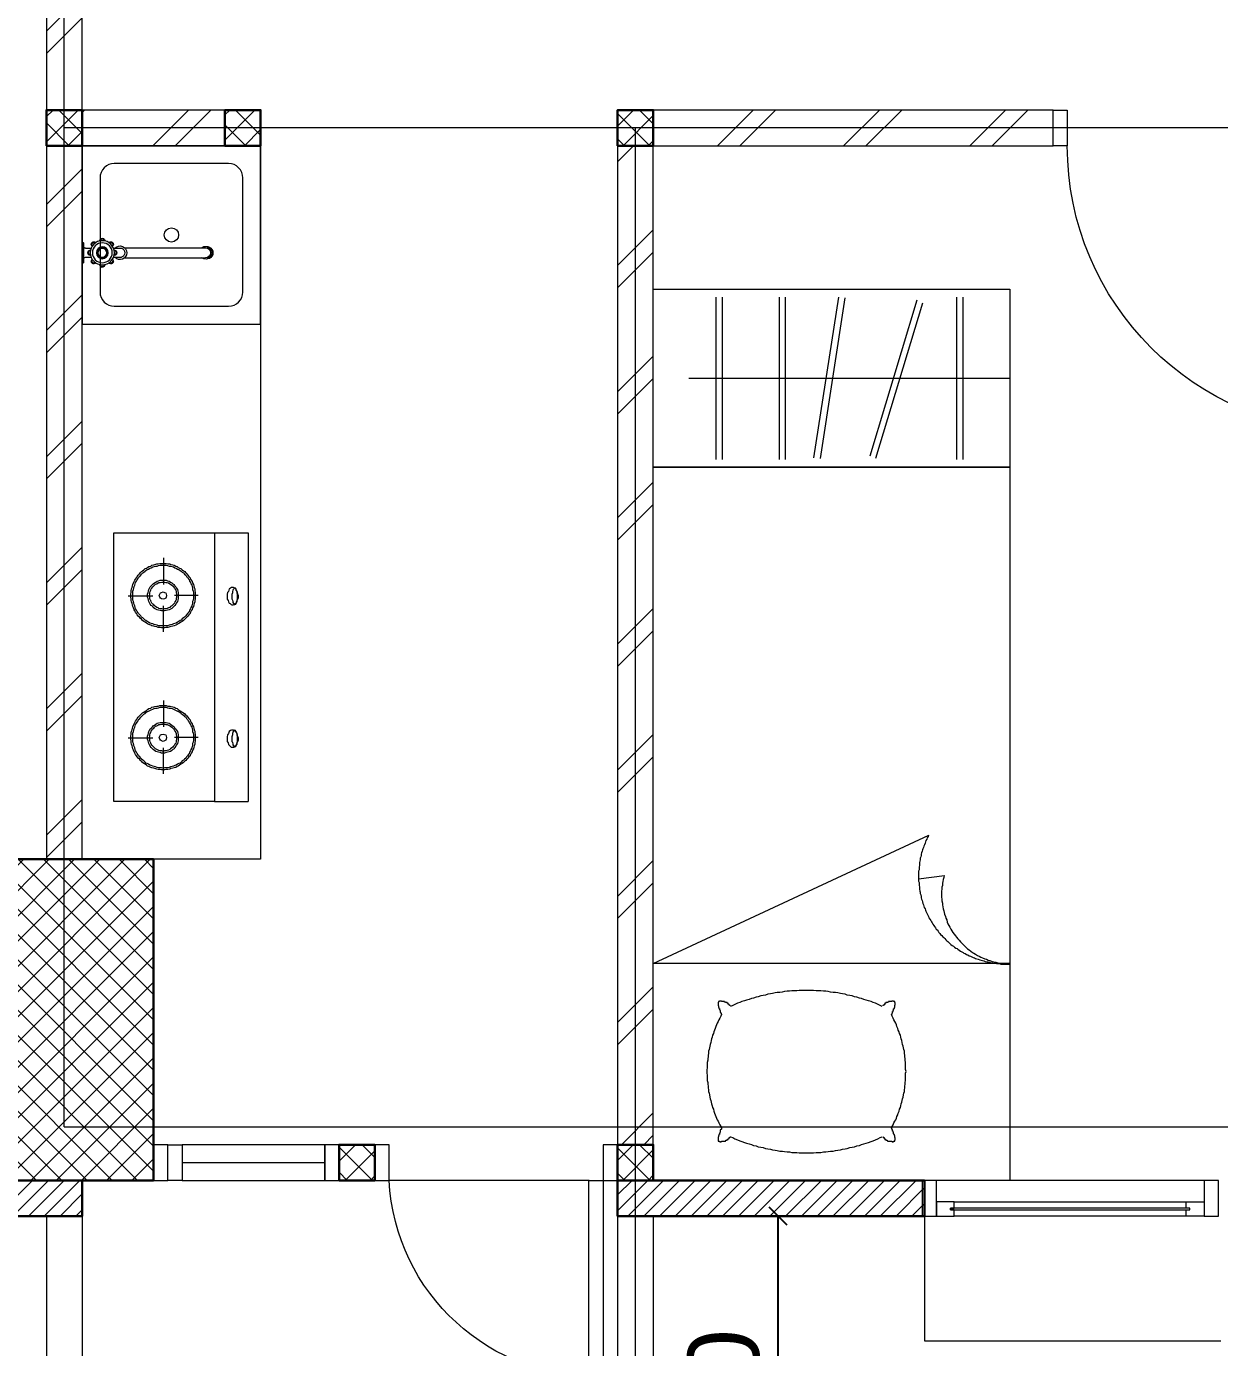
# Model space of a CAD drawing. Header units: millimetres. Extents: x -10 to 1564, y -8 to 383.
# Drawn here: x -3.65 to 3.04, y -0.82 to 6.58 of the extents above; entities that cross this region are included whole.
import ezdxf

# ---------------------------------------------------------------- set-up
doc = ezdxf.new("R2010")
doc.units = ezdxf.units.MM
doc.header["$MEASUREMENT"] = 0
doc.layers.get('0').update_dxf_attribs({"lineweight": 5})
for name, color, linetype, lineweight in [('ars', 11, 'Continuous', 0), ('ars @ 1', 11, 'Continuous', 0), ('FUR', 141, 'Continuous', 15), ('KOL', 1, 'Continuous', 30), ('KOLOM', 4, 'Continuous', 9), ('KUSEN', 6, 'Continuous', 15), ('LAN', 7, 'Continuous', 9), ('SANITAIR', 15, 'Continuous', 9), ('tem', 5, 'Continuous', 20), ('U', 6, 'Continuous', 20)]:
    doc.layers.add(name, color=color, linetype=linetype, lineweight=lineweight)
doc.layers.add('AS', color=1, linetype='Continuous', lineweight=5, plot=False)
doc.styles.get("Standard").update_dxf_attribs({"font": 'arial.ttf'})
doc.dimstyles.new('SK-50', dxfattribs={"dimscale": 0, "dimtxt": 0.4, "dimasz": 0.1, "dimexe": 0.2, "dimexo": 0, "dimgap": 0.1, "dimtad": 1, "dimdec": 0, "dimlfac": 50, "dimzin": 0, "dimdsep": 46, "dimtxsty": 'Standard', "dimblk": 'OBLIQUE', "dimcen": 0.09, "dimclrd": 256, "dimclre": 256, "dimclrt": 256, "dimadec": 0, "dimazin": 0, "dimtfac": 1, "dimtdec": 0, "dimtofl": 0, "dimtmove": 0, "dimatfit": 3, "dimldrblk": 'OBLIQUE', "dimfxl": 0, "dimtolj": 1, "dimtzin": 0, "dimarcsym": 0})
pattern_1 = [(225, (-974.792275, 765.32319), (0.0441941738, -0.0441941738), [])]

# ---------------------------------------------------------------- blocks, each defined once
blk = doc.blocks.new('k3')
at = {"layer": 'ars'}
h = blk.add_hatch(dxfattribs=at)
h.set_pattern_fill('_USER', color=256, scale=0.05, angle=45, double=1, pattern_type=0)
h.set_pattern_definition([(45, (0, -5.05), (-0.03535534, 0.03535534), []), (135, (0, -5.05), (-0.03535534, -0.03535534), [])])
h.paths.add_polyline_path([(-0.25, -0.45), (0.25, -0.45), (0.25, 0.45), (-0.25, 0.45)])
at = {"layer": 'KOL'}
blk.add_lwpolyline([(-0.25, -0.45), (0.25, -0.45), (0.25, 0.45), (-0.25, 0.45)], close=True, dxfattribs=at)
blk = doc.blocks.new('T. J2')
for p, q in [((0.2877, 0.1), (0.2877, 0.0825)), ((0.2877, 0.0775), (0.2877, 0.06))]:
    blk.add_line(p, q)
at = {"layer": 'KUSEN'}
blk.add_line((-0.4123, 0), (0.3377, 0), dxfattribs=at)
for points in [[(-0.4523, 0), (-0.4123, 0), (-0.4123, 0.1), (-0.4523, 0.1)], [(0.3377, 0), (0.3777, 0), (0.3777, 0.1), (0.3377, 0.1)], [(0.3377, 0), (0.3777, 0), (0.3777, 0.1), (0.3377, 0.1)]]:
    blk.add_lwpolyline(points, close=True, dxfattribs=at)
for points in [[(-0.3623, 0.0775), (-0.3623, 0.06), (-0.4123, 0.06), (-0.4123, 0.1), (-0.3623, 0.1), (-0.3623, 0.0825), (-0.3723, 0.0825), (-0.3723, 0.0775), (-0.3623, 0.0775)], [(-0.3623, 0.1), (0.2877, 0.1)], [(0.2877, 0.0775), (0.2877, 0.06), (0.3377, 0.06), (0.3377, 0.1), (0.2877, 0.1), (0.2877, 0.0825), (0.2977, 0.0825), (0.2977, 0.0775), (0.2877, 0.0775)], [(0.2877, 0.06), (-0.3623, 0.06)]]:
    blk.add_lwpolyline(points, dxfattribs=at)
at = {"layer": 'KUSEN', "color": 141}
blk.add_lwpolyline([(-0.3723, 0.0775), (0.2977, 0.0775), (0.2977, 0.0825), (-0.3723, 0.0825)], close=True, dxfattribs=at)
blk = doc.blocks.new('K 10.10')
at = {"layer": 'ars'}
h = blk.add_hatch(dxfattribs=at)
h.set_pattern_fill('_USER', color=256, scale=0.05, angle=45, double=1, pattern_type=0)
h.set_pattern_definition([(45, (1560.78834, 1375.80689), (-0.03535534, 0.03535534), []), (135, (1560.78834, 1375.80689), (-0.03535534, -0.03535534), [])])
h.paths.add_polyline_path([(1560.5383, 1380.4069), (1560.6383, 1380.4069), (1560.6383, 1380.5069), (1560.5383, 1380.5069)])
at = {"layer": 'KOL'}
blk.add_lwpolyline([(1560.5383, 1380.4069), (1560.6383, 1380.4069), (1560.6383, 1380.5069), (1560.5383, 1380.5069)], close=True, dxfattribs=at)
blk = doc.blocks.new('P.60')
at = {"layer": 'KUSEN'}
for points in [[(1472.8348, 997.5354), (1472.8748, 997.5354), (1472.8748, 997.4354), (1472.8348, 997.4354)], [(1473.4748, 997.5354), (1473.5148, 997.5354), (1473.5148, 997.4354), (1473.4748, 997.4354)], [(1472.8748, 996.8854), (1472.9148, 996.8854), (1472.9148, 997.4354), (1472.8748, 997.4354)]]:
    blk.add_lwpolyline(points, close=True, dxfattribs=at)
blk.add_arc((1472.8948, 997.4658), 0.5808, 268.0266, 356.9943, dxfattribs=at)
blk = doc.blocks.new('BV')
at = {"layer": 'KUSEN'}
for points in [[(-0.225, 0.1), (-0.265, 0.1), (-0.265, 0), (-0.225, 0)], [(-0.225, 0.1), (-0.265, 0.1), (-0.265, 0), (-0.225, 0)], [(0.175, 0.1), (-0.225, 0.1), (-0.225, 0), (0.175, 0)], [(0.175, 0.1), (0.215, 0.1), (0.215, 0), (0.175, 0)]]:
    blk.add_lwpolyline(points, close=True, dxfattribs=at)
at = {"layer": 'KUSEN', "color": 141}
blk.add_lwpolyline([(0.175, 0.05), (-0.225, 0.05)], dxfattribs=at)
blk = doc.blocks.new('P.80')
at = {"layer": 'KUSEN'}
for points in [[(-69.8094, -74.8368), (-69.7694, -74.8368), (-69.7694, -74.0368), (-69.8094, -74.0368)], [(-70.6094, -74.9368), (-70.5694, -74.9368), (-70.5694, -74.8368), (-70.6094, -74.8368)], [(-69.7694, -74.9368), (-69.7294, -74.9368), (-69.7294, -74.8368), (-69.7694, -74.8368)]]:
    blk.add_lwpolyline(points, close=True, dxfattribs=at)
blk.add_arc((-69.7694, -74.8368), 0.8, 90, 180, dxfattribs=at)
blk = doc.blocks.new('KRAN DPR ATAS')
at = {"layer": 'SANITAIR'}
for p, q in [((-0.0289, 0), (0.0289, 0)), ((-0.0289, 0), (-0.0289, -0.0021)), ((0.0289, 0), (0.0289, -0.0021)), ((-0.0275, -0.0035), (0.0275, -0.0035)), ((-0.0127, -0.0092), (-0.0127, -0.0252)), ((0.0127, -0.0092), (0.0127, -0.0252)), ((-0.0127, -0.0877), (-0.0127, -0.1101)), ((0.0127, -0.0877), (0.0127, -0.1101)), ((-0.014, -0.1188), (-0.014, -0.3457)), ((0.014, -0.1188), (0.014, -0.3457))]:
    blk.add_line(p, q, dxfattribs=at)
for radius in [0.0338, 0.0279, 0.0166, 0.0138, 0.0123]:
    blk.add_circle((0, -0.0564), radius, dxfattribs=at)
for centre, radius, start, end in [((-0.0239, -0.0326), 0.00706, 39.002, 230.998), ((-0.0222, -0.0342), 0.00706, 58.1189, 211.8811), ((-0.0275, -0.0021), 0.00141, 180, 270), ((-0.0183, -0.0092), 0.00564, 0, 90), ((-0.0009, -0.0214), 0.00884, 254.902, 254.902), ((0, -0.0227), 0.00706, 354.002, 185.998), ((0, -0.025), 0.00706, 13.1189, 166.8811), ((0.0183, -0.0092), 0.00564, 90, 180), ((0.0239, -0.0326), 0.00706, 309.002, 140.998), ((0.0222, -0.0342), 0.00706, 328.1189, 121.8811), ((0.0275, -0.0021), 0.00141, 270, 0), ((-0.0338, -0.0564), 0.00706, 84.002, 275.998), ((-0.0315, -0.0564), 0.00706, 103.1189, 256.8811), ((0.0338, -0.0564), 0.00706, 264.002, 95.998), ((0.0315, -0.0564), 0.00706, 283.1189, 76.8811), ((-0.0239, -0.0803), 0.00706, 129.002, 320.998), ((-0.0222, -0.0787), 0.00706, 148.1189, 301.8811), ((0, -0.1058), 0.0191, 134.711, 45.289), ((0, -0.1058), 0.0134, 198.6717, 270), ((0, -0.0902), 0.00706, 174.002, 5.998), ((0, -0.0879), 0.00706, 193.1189, 346.8811), ((0, -0.1058), 0.0134, 270, 341.3283), ((0.0239, -0.0803), 0.00706, 219.002, 50.998), ((0.0222, -0.0787), 0.00706, 238.1189, 31.8811), ((0, -0.3457), 0.0178, 141.8277, 38.1723), ((0, -0.3484), 0.0178, 175.6641, 4.3359), ((0, -0.3457), 0.014, 180, 0)]:
    blk.add_arc(centre, radius, start, end, dxfattribs=at)
blk = doc.blocks.new('KOMPOR')
at = {"layer": 'SANITAIR'}
for points in [[(0, 0.3765), (0, -0.3765)], [(0.0944, 0.3765), (0, 0.3765)], [(0.3765, 0.3765), (0.0944, 0.3765)], [(0.0944, 0.3765), (0.0944, -0.3765)], [(0.3765, -0.3765), (0.3765, 0.3765)], [(0.2373, 0.3063), (0.2373, 0.2312)], [(0.2385, 0.2906), (0.2337, 0.2906), (0.23, 0.2906), (0.2252, 0.2893), (0.2203, 0.2893), (0.2167, 0.2881), (0.2119, 0.2869), (0.2082, 0.2857), (0.2034, 0.2833), (0.1998, 0.2821), (0.1961, 0.2797), (0.1925, 0.2772), (0.1889, 0.276), (0.1852, 0.2724), (0.1816, 0.27), (0.178, 0.2676), (0.1755, 0.2639), (0.1719, 0.2615), (0.1695, 0.2579), (0.1671, 0.2542), (0.1634, 0.2506), (0.1622, 0.247), (0.1598, 0.2433), (0.1574, 0.2397), (0.1562, 0.2361), (0.1538, 0.2312), (0.1525, 0.2276), (0.1513, 0.2228), (0.1501, 0.2191), (0.1501, 0.2143), (0.1489, 0.2094), (0.1489, 0.2058), (0.1489, 0.201), (0.1489, 0.1961), (0.1489, 0.1913), (0.1501, 0.1864), (0.1501, 0.1828), (0.1513, 0.178), (0.1525, 0.1743), (0.1538, 0.1695), (0.1562, 0.1659), (0.1574, 0.161), (0.1598, 0.1574), (0.1622, 0.1538), (0.1634, 0.1501), (0.1671, 0.1465), (0.1695, 0.1429), (0.1719, 0.1404), (0.1755, 0.1368), (0.178, 0.1344), (0.1816, 0.1308), (0.1852, 0.1283), (0.1889, 0.1259), (0.1925, 0.1235), (0.1961, 0.1211), (0.1998, 0.1199), (0.2034, 0.1174), (0.2082, 0.1162), (0.2119, 0.115), (0.2167, 0.1138), (0.2203, 0.1126), (0.2252, 0.1114), (0.23, 0.1114), (0.2337, 0.1102), (0.2385, 0.1102), (0.2433, 0.1102), (0.2482, 0.1114), (0.253, 0.1114), (0.2567, 0.1126), (0.2615, 0.1138), (0.2651, 0.115), (0.27, 0.1162), (0.2736, 0.1174), (0.2785, 0.1199), (0.2821, 0.1211), (0.2857, 0.1235), (0.2893, 0.1259), (0.293, 0.1283), (0.2966, 0.1308), (0.299, 0.1344), (0.3027, 0.1368), (0.3051, 0.1404), (0.3087, 0.1429), (0.3111, 0.1465), (0.3136, 0.1501), (0.316, 0.1538), (0.3184, 0.1574), (0.3196, 0.161), (0.322, 0.1659), (0.3232, 0.1695), (0.3245, 0.1743), (0.3257, 0.178), (0.3269, 0.1828), (0.3281, 0.1864), (0.3281, 0.1913), (0.3293, 0.1961), (0.3293, 0.201), (0.3293, 0.2058), (0.3281, 0.2094), (0.3281, 0.2143), (0.3269, 0.2191), (0.3257, 0.2228), (0.3245, 0.2276), (0.3232, 0.2312), (0.322, 0.2361), (0.3196, 0.2397), (0.3184, 0.2433), (0.316, 0.247), (0.3136, 0.2506), (0.3111, 0.2542), (0.3087, 0.2579), (0.3051, 0.2615), (0.3027, 0.2639), (0.299, 0.2676), (0.2966, 0.27), (0.293, 0.2724), (0.2893, 0.276), (0.2857, 0.2772), (0.2821, 0.2797), (0.2785, 0.2821), (0.2736, 0.2833), (0.27, 0.2857), (0.2651, 0.2869), (0.2615, 0.2881), (0.2567, 0.2893), (0.253, 0.2893), (0.2482, 0.2906), (0.2433, 0.2906), (0.2385, 0.2906)], [(0.2385, 0.2857), (0.2349, 0.2857), (0.23, 0.2857), (0.2264, 0.2845), (0.2215, 0.2833), (0.2179, 0.2833), (0.2131, 0.2821), (0.2094, 0.2809), (0.2058, 0.2785), (0.2022, 0.2772), (0.1985, 0.2748), (0.1949, 0.2736), (0.1913, 0.2712), (0.1877, 0.2688), (0.1852, 0.2663), (0.1816, 0.2639), (0.1792, 0.2603), (0.1755, 0.2579), (0.1731, 0.2542), (0.1707, 0.2518), (0.1683, 0.2482), (0.1659, 0.2446), (0.1646, 0.2409), (0.1622, 0.2373), (0.161, 0.2337), (0.1586, 0.23), (0.1574, 0.2264), (0.1562, 0.2215), (0.1562, 0.2179), (0.155, 0.2131), (0.1538, 0.2094), (0.1538, 0.2046), (0.1538, 0.201), (0.1538, 0.1961), (0.1538, 0.1925), (0.155, 0.1877), (0.1562, 0.184), (0.1562, 0.1792), (0.1574, 0.1755), (0.1586, 0.1719), (0.161, 0.1671), (0.1622, 0.1634), (0.1646, 0.1598), (0.1659, 0.1562), (0.1683, 0.1525), (0.1707, 0.1501), (0.1731, 0.1465), (0.1755, 0.1441), (0.1792, 0.1404), (0.1816, 0.138), (0.1852, 0.1356), (0.1877, 0.132), (0.1913, 0.1308), (0.1949, 0.1283), (0.1985, 0.1259), (0.2022, 0.1235), (0.2058, 0.1223), (0.2094, 0.1211), (0.2131, 0.1199), (0.2179, 0.1186), (0.2215, 0.1174), (0.2264, 0.1162), (0.23, 0.1162), (0.2349, 0.1162), (0.2385, 0.1162), (0.2433, 0.1162), (0.247, 0.1162), (0.2518, 0.1162), (0.2554, 0.1174), (0.2603, 0.1186), (0.2639, 0.1199), (0.2676, 0.1211), (0.2724, 0.1223), (0.276, 0.1235), (0.2797, 0.1259), (0.2833, 0.1283), (0.2869, 0.1308), (0.2893, 0.132), (0.293, 0.1356), (0.2954, 0.138), (0.299, 0.1404), (0.3015, 0.1441), (0.3039, 0.1465), (0.3075, 0.1501), (0.3087, 0.1525), (0.3111, 0.1562), (0.3136, 0.1598), (0.316, 0.1634), (0.3172, 0.1671), (0.3184, 0.1719), (0.3196, 0.1755), (0.3208, 0.1792), (0.322, 0.184), (0.3232, 0.1877), (0.3232, 0.1925), (0.3232, 0.1961), (0.3232, 0.201), (0.3232, 0.2046), (0.3232, 0.2094), (0.3232, 0.2131), (0.322, 0.2179), (0.3208, 0.2215), (0.3196, 0.2264), (0.3184, 0.23), (0.3172, 0.2337), (0.316, 0.2373), (0.3136, 0.2409), (0.3111, 0.2446), (0.3087, 0.2482), (0.3075, 0.2518), (0.3039, 0.2542), (0.3015, 0.2579), (0.299, 0.2603), (0.2954, 0.2639), (0.293, 0.2663), (0.2893, 0.2688), (0.2869, 0.2712), (0.2833, 0.2736), (0.2797, 0.2748), (0.276, 0.2772), (0.2724, 0.2785), (0.2676, 0.2809), (0.2639, 0.2821), (0.2603, 0.2833), (0.2554, 0.2833), (0.2518, 0.2845), (0.247, 0.2857), (0.2433, 0.2857), (0.2385, 0.2857)], [(0.0436, 0.2228), (0.0472, 0.2228), (0.0496, 0.2215), (0.0533, 0.2191), (0.0545, 0.2155), (0.0557, 0.2119), (0.0581, 0.2094), (0.0593, 0.2046), (0.0593, 0.1998), (0.0593, 0.1949), (0.0593, 0.1901), (0.0569, 0.1864), (0.0557, 0.1828), (0.0533, 0.1792), (0.0508, 0.178), (0.0484, 0.1755), (0.046, 0.1743), (0.0424, 0.1743), (0.04, 0.1755), (0.0375, 0.178), (0.0339, 0.1792), (0.0327, 0.1828), (0.0315, 0.1864), (0.0291, 0.1901), (0.0278, 0.1949), (0.0278, 0.1998), (0.0291, 0.2046), (0.0303, 0.2094), (0.0315, 0.2119), (0.0339, 0.2155), (0.0351, 0.2191), (0.0375, 0.2215), (0.0412, 0.2228), (0.0436, 0.2228)], [(0.2385, 0.2433), (0.2349, 0.2433), (0.23, 0.2433), (0.2264, 0.2421), (0.2215, 0.2409), (0.2179, 0.2385), (0.2143, 0.2361), (0.2119, 0.2337), (0.2082, 0.2312), (0.2058, 0.2276), (0.2034, 0.2252), (0.201, 0.2215), (0.1985, 0.2179), (0.1973, 0.2131), (0.1961, 0.2094), (0.1961, 0.2046), (0.1961, 0.201), (0.1961, 0.1961), (0.1961, 0.1925), (0.1973, 0.1877), (0.1985, 0.184), (0.201, 0.1804), (0.2034, 0.1768), (0.2058, 0.1731), (0.2082, 0.1707), (0.2119, 0.1671), (0.2143, 0.1646), (0.2179, 0.1622), (0.2215, 0.161), (0.2264, 0.1598), (0.23, 0.1586), (0.2349, 0.1574), (0.2385, 0.1574), (0.2433, 0.1574), (0.247, 0.1586), (0.2518, 0.1598), (0.2554, 0.161), (0.2591, 0.1622), (0.2627, 0.1646), (0.2663, 0.1671), (0.2688, 0.1707), (0.2724, 0.1731), (0.2748, 0.1768), (0.2772, 0.1804), (0.2785, 0.184), (0.2797, 0.1877), (0.2809, 0.1925), (0.2821, 0.1961), (0.2821, 0.201), (0.2821, 0.2046), (0.2809, 0.2094), (0.2797, 0.2131), (0.2785, 0.2179), (0.2772, 0.2215), (0.2748, 0.2252), (0.2724, 0.2276), (0.2688, 0.2312), (0.2663, 0.2337), (0.2627, 0.2361), (0.2591, 0.2385), (0.2554, 0.2409), (0.2518, 0.2421), (0.247, 0.2433), (0.2433, 0.2433), (0.2385, 0.2433)], [(0.2385, 0.2385), (0.2349, 0.2385), (0.2312, 0.2373), (0.2276, 0.2373), (0.224, 0.2361), (0.2203, 0.2337), (0.2179, 0.2324), (0.2143, 0.23), (0.2119, 0.2276), (0.2094, 0.2252), (0.207, 0.2215), (0.2058, 0.2191), (0.2034, 0.2155), (0.2022, 0.2119), (0.2022, 0.2082), (0.201, 0.2046), (0.201, 0.201), (0.201, 0.1973), (0.2022, 0.1925), (0.2022, 0.1889), (0.2034, 0.1864), (0.2058, 0.1828), (0.207, 0.1792), (0.2094, 0.1768), (0.2119, 0.1743), (0.2143, 0.1719), (0.2179, 0.1695), (0.2203, 0.1671), (0.224, 0.1659), (0.2276, 0.1646), (0.2312, 0.1634), (0.2349, 0.1634), (0.2385, 0.1622), (0.2421, 0.1634), (0.247, 0.1634), (0.2506, 0.1646), (0.253, 0.1659), (0.2567, 0.1671), (0.2603, 0.1695), (0.2627, 0.1719), (0.2651, 0.1743), (0.2676, 0.1768), (0.27, 0.1792), (0.2724, 0.1828), (0.2736, 0.1864), (0.2748, 0.1889), (0.276, 0.1925), (0.276, 0.1973), (0.2772, 0.201), (0.276, 0.2046), (0.276, 0.2082), (0.2748, 0.2119), (0.2736, 0.2155), (0.2724, 0.2191), (0.27, 0.2215), (0.2676, 0.2252), (0.2651, 0.2276), (0.2627, 0.23), (0.2603, 0.2324), (0.2567, 0.2337), (0.253, 0.2361), (0.2506, 0.2373), (0.247, 0.2373), (0.2421, 0.2385), (0.2385, 0.2385)], [(0.0375, 0.2215), (0.04, 0.2215), (0.04, 0.2203), (0.0424, 0.2179), (0.0436, 0.2155), (0.0448, 0.2119), (0.0448, 0.2082), (0.046, 0.2034), (0.046, 0.1998), (0.046, 0.1961), (0.046, 0.1913), (0.0448, 0.1877), (0.0436, 0.184), (0.0436, 0.1816), (0.0412, 0.178), (0.04, 0.1768), (0.0387, 0.1755), (0.0375, 0.1755), (0.0351, 0.1768), (0.0339, 0.178), (0.0327, 0.1816), (0.0315, 0.184), (0.0315, 0.1877), (0.0303, 0.1913), (0.0303, 0.1961), (0.0303, 0.1998), (0.0303, 0.2034), (0.0315, 0.2082), (0.0315, 0.2119), (0.0327, 0.2155), (0.0339, 0.2179), (0.0351, 0.2203), (0.0363, 0.2215), (0.0375, 0.2215)], [(0.1404, 0.201), (0.207, 0.201)], [(0.2385, 0.2107), (0.2349, 0.2094), (0.2312, 0.2082), (0.23, 0.2046), (0.2288, 0.201), (0.23, 0.1961), (0.2312, 0.1937), (0.2349, 0.1913), (0.2385, 0.1901), (0.2433, 0.1913), (0.2458, 0.1937), (0.2482, 0.1961), (0.2494, 0.201), (0.2482, 0.2046), (0.2458, 0.2082), (0.2433, 0.2094), (0.2385, 0.2107)], [(0.3366, 0.1998), (0.2676, 0.1998)], [(0.2373, 0.0993), (0.2373, 0.1719)], [(0.2385, -0.1077), (0.2337, -0.1077), (0.23, -0.1077), (0.2252, -0.109), (0.2203, -0.109), (0.2167, -0.1102), (0.2119, -0.1114), (0.2082, -0.1126), (0.2034, -0.115), (0.1998, -0.1162), (0.1961, -0.1186), (0.1925, -0.1211), (0.1889, -0.1235), (0.1852, -0.1259), (0.1816, -0.1283), (0.178, -0.1308), (0.1755, -0.1344), (0.1719, -0.1368), (0.1695, -0.1404), (0.1671, -0.1441), (0.1634, -0.1477), (0.1622, -0.1513), (0.1598, -0.155), (0.1574, -0.1586), (0.1562, -0.1622), (0.1538, -0.1671), (0.1525, -0.1707), (0.1513, -0.1755), (0.1501, -0.1792), (0.1501, -0.184), (0.1489, -0.1889), (0.1489, -0.1925), (0.1489, -0.1973), (0.1489, -0.2022), (0.1489, -0.207), (0.1501, -0.2119), (0.1501, -0.2155), (0.1513, -0.2203), (0.1525, -0.224), (0.1538, -0.2288), (0.1562, -0.2324), (0.1574, -0.2373), (0.1598, -0.2409), (0.1622, -0.2446), (0.1634, -0.2482), (0.1671, -0.2518), (0.1695, -0.2554), (0.1719, -0.2579), (0.1755, -0.2615), (0.178, -0.2639), (0.1816, -0.2676), (0.1852, -0.27), (0.1889, -0.2724), (0.1925, -0.2748), (0.1961, -0.2772), (0.1998, -0.2785), (0.2034, -0.2809), (0.2082, -0.2821), (0.2119, -0.2833), (0.2167, -0.2845), (0.2203, -0.2857), (0.2252, -0.2869), (0.23, -0.2869), (0.2337, -0.2881), (0.2385, -0.2881), (0.2433, -0.2881), (0.2482, -0.2869), (0.253, -0.2869), (0.2567, -0.2857), (0.2615, -0.2845), (0.2651, -0.2833), (0.27, -0.2821), (0.2736, -0.2809), (0.2785, -0.2785), (0.2821, -0.2772), (0.2857, -0.2748), (0.2893, -0.2724), (0.293, -0.27), (0.2966, -0.2676), (0.299, -0.2639), (0.3027, -0.2615), (0.3051, -0.2579), (0.3087, -0.2554), (0.3111, -0.2518), (0.3136, -0.2482), (0.316, -0.2446), (0.3184, -0.2409), (0.3196, -0.2373), (0.322, -0.2324), (0.3232, -0.2288), (0.3245, -0.224), (0.3257, -0.2203), (0.3269, -0.2155), (0.3281, -0.2119), (0.3281, -0.207), (0.3293, -0.2022), (0.3293, -0.1973), (0.3293, -0.1925), (0.3281, -0.1889), (0.3281, -0.184), (0.3269, -0.1792), (0.3257, -0.1755), (0.3245, -0.1707), (0.3232, -0.1671), (0.322, -0.1622), (0.3196, -0.1586), (0.3184, -0.155), (0.316, -0.1513), (0.3136, -0.1477), (0.3111, -0.1441), (0.3087, -0.1404), (0.3051, -0.1368), (0.3027, -0.1344), (0.299, -0.1308), (0.2966, -0.1283), (0.293, -0.1259), (0.2893, -0.1235), (0.2857, -0.1211), (0.2821, -0.1186), (0.2785, -0.1162), (0.2736, -0.115), (0.27, -0.1126), (0.2651, -0.1114), (0.2615, -0.1102), (0.2567, -0.109), (0.253, -0.109), (0.2482, -0.1077), (0.2433, -0.1077), (0.2385, -0.1077)], [(0.2373, -0.0932), (0.2373, -0.1671)], [(0.2385, -0.1126), (0.2349, -0.1126), (0.23, -0.1126), (0.2264, -0.1138), (0.2215, -0.115), (0.2179, -0.115), (0.2131, -0.1162), (0.2094, -0.1174), (0.2058, -0.1199), (0.2022, -0.1211), (0.1985, -0.1235), (0.1949, -0.1247), (0.1913, -0.1271), (0.1877, -0.1295), (0.1852, -0.132), (0.1816, -0.1344), (0.1792, -0.138), (0.1755, -0.1404), (0.1731, -0.1441), (0.1707, -0.1465), (0.1683, -0.1501), (0.1659, -0.1538), (0.1646, -0.1574), (0.1622, -0.161), (0.161, -0.1646), (0.1586, -0.1683), (0.1574, -0.1719), (0.1562, -0.1768), (0.1562, -0.1804), (0.155, -0.1852), (0.1538, -0.1889), (0.1538, -0.1937), (0.1538, -0.1973), (0.1538, -0.2022), (0.1538, -0.2058), (0.155, -0.2107), (0.1562, -0.2143), (0.1562, -0.2191), (0.1574, -0.2228), (0.1586, -0.2264), (0.161, -0.2312), (0.1622, -0.2349), (0.1646, -0.2385), (0.1659, -0.2421), (0.1683, -0.2458), (0.1707, -0.2482), (0.1731, -0.2518), (0.1755, -0.2554), (0.1792, -0.2579), (0.1816, -0.2603), (0.1852, -0.2627), (0.1877, -0.2663), (0.1913, -0.2688), (0.1949, -0.27), (0.1985, -0.2724), (0.2022, -0.2748), (0.2058, -0.276), (0.2094, -0.2772), (0.2131, -0.2785), (0.2179, -0.2797), (0.2215, -0.2809), (0.2264, -0.2821), (0.23, -0.2821), (0.2349, -0.2821), (0.2385, -0.2833), (0.2433, -0.2821), (0.247, -0.2821), (0.2518, -0.2821), (0.2554, -0.2809), (0.2603, -0.2797), (0.2639, -0.2785), (0.2676, -0.2772), (0.2724, -0.276), (0.276, -0.2748), (0.2797, -0.2724), (0.2833, -0.27), (0.2869, -0.2688), (0.2893, -0.2663), (0.293, -0.2627), (0.2954, -0.2603), (0.299, -0.2579), (0.3015, -0.2554), (0.3039, -0.2518), (0.3075, -0.2482), (0.3087, -0.2458), (0.3111, -0.2421), (0.3136, -0.2385), (0.316, -0.2349), (0.3172, -0.2312), (0.3184, -0.2264), (0.3196, -0.2228), (0.3208, -0.2191), (0.322, -0.2143), (0.3232, -0.2107), (0.3232, -0.2058), (0.3232, -0.2022), (0.3232, -0.1973), (0.3232, -0.1937), (0.3232, -0.1889), (0.3232, -0.1852), (0.322, -0.1804), (0.3208, -0.1768), (0.3196, -0.1719), (0.3184, -0.1683), (0.3172, -0.1646), (0.316, -0.161), (0.3136, -0.1574), (0.3111, -0.1538), (0.3087, -0.1501), (0.3075, -0.1465), (0.3039, -0.1441), (0.3015, -0.1404), (0.299, -0.138), (0.2954, -0.1344), (0.293, -0.132), (0.2893, -0.1295), (0.2869, -0.1271), (0.2833, -0.1247), (0.2797, -0.1235), (0.276, -0.1211), (0.2724, -0.1199), (0.2676, -0.1174), (0.2639, -0.1162), (0.2603, -0.115), (0.2554, -0.115), (0.2518, -0.1138), (0.247, -0.1126), (0.2433, -0.1126), (0.2385, -0.1126)], [(0.0436, -0.1768), (0.0472, -0.1768), (0.0496, -0.178), (0.0533, -0.1804), (0.0545, -0.1828), (0.0557, -0.1864), (0.0581, -0.1901), (0.0593, -0.1949), (0.0593, -0.1985), (0.0593, -0.2034), (0.0593, -0.2082), (0.0569, -0.2119), (0.0557, -0.2167), (0.0533, -0.2191), (0.0508, -0.2215), (0.0484, -0.224), (0.046, -0.224), (0.0424, -0.224), (0.04, -0.224), (0.0375, -0.2215), (0.0339, -0.2191), (0.0327, -0.2167), (0.0315, -0.2119), (0.0291, -0.2082), (0.0278, -0.2034), (0.0278, -0.1985), (0.0291, -0.1949), (0.0303, -0.1901), (0.0315, -0.1864), (0.0339, -0.1828), (0.0351, -0.1804), (0.0375, -0.178), (0.0412, -0.1768), (0.0436, -0.1768)], [(0.0375, -0.1768), (0.04, -0.178), (0.04, -0.1792), (0.0424, -0.1804), (0.0436, -0.1828), (0.0448, -0.1864), (0.0448, -0.1901), (0.046, -0.1949), (0.046, -0.1985), (0.046, -0.2034), (0.046, -0.2082), (0.0448, -0.2107), (0.0436, -0.2155), (0.0436, -0.2179), (0.0412, -0.2203), (0.04, -0.2228), (0.0387, -0.2228), (0.0375, -0.2228), (0.0351, -0.2228), (0.0339, -0.2203), (0.0327, -0.2179), (0.0315, -0.2155), (0.0315, -0.2107), (0.0303, -0.2082), (0.0303, -0.2034), (0.0303, -0.1985), (0.0303, -0.1949), (0.0315, -0.1901), (0.0315, -0.1864), (0.0327, -0.1828), (0.0339, -0.1804), (0.0351, -0.1792), (0.0363, -0.178), (0.0375, -0.1768)], [(0.2385, -0.155), (0.2349, -0.155), (0.23, -0.155), (0.2264, -0.1562), (0.2215, -0.1574), (0.2179, -0.1598), (0.2143, -0.1622), (0.2119, -0.1646), (0.2082, -0.1671), (0.2058, -0.1707), (0.2034, -0.1731), (0.201, -0.1768), (0.1985, -0.1804), (0.1973, -0.1852), (0.1961, -0.1889), (0.1961, -0.1937), (0.1961, -0.1973), (0.1961, -0.2022), (0.1961, -0.207), (0.1973, -0.2107), (0.1985, -0.2143), (0.201, -0.2179), (0.2034, -0.2215), (0.2058, -0.2252), (0.2082, -0.2288), (0.2119, -0.2312), (0.2143, -0.2337), (0.2179, -0.2361), (0.2215, -0.2373), (0.2264, -0.2385), (0.23, -0.2397), (0.2349, -0.2409), (0.2385, -0.2409), (0.2433, -0.2409), (0.247, -0.2397), (0.2518, -0.2385), (0.2554, -0.2373), (0.2591, -0.2361), (0.2627, -0.2337), (0.2663, -0.2312), (0.2688, -0.2288), (0.2724, -0.2252), (0.2748, -0.2215), (0.2772, -0.2179), (0.2785, -0.2143), (0.2797, -0.2107), (0.2809, -0.207), (0.2821, -0.2022), (0.2821, -0.1973), (0.2821, -0.1937), (0.2809, -0.1889), (0.2797, -0.1852), (0.2785, -0.1804), (0.2772, -0.1768), (0.2748, -0.1731), (0.2724, -0.1707), (0.2688, -0.1671), (0.2663, -0.1646), (0.2627, -0.1622), (0.2591, -0.1598), (0.2554, -0.1574), (0.2518, -0.1562), (0.247, -0.155), (0.2433, -0.155), (0.2385, -0.155)], [(0.2385, -0.1598), (0.2349, -0.1598), (0.2312, -0.161), (0.2276, -0.161), (0.224, -0.1622), (0.2203, -0.1646), (0.2179, -0.1659), (0.2143, -0.1683), (0.2119, -0.1707), (0.2094, -0.1731), (0.207, -0.1768), (0.2058, -0.1792), (0.2034, -0.1828), (0.2022, -0.1864), (0.2022, -0.1901), (0.201, -0.1937), (0.201, -0.1973), (0.201, -0.2022), (0.2022, -0.2058), (0.2022, -0.2094), (0.2034, -0.2131), (0.2058, -0.2155), (0.207, -0.2191), (0.2094, -0.2215), (0.2119, -0.224), (0.2143, -0.2264), (0.2179, -0.2288), (0.2203, -0.2312), (0.224, -0.2324), (0.2276, -0.2337), (0.2312, -0.2349), (0.2349, -0.2349), (0.2385, -0.2361), (0.2421, -0.2349), (0.247, -0.2349), (0.2506, -0.2337), (0.253, -0.2324), (0.2567, -0.2312), (0.2603, -0.2288), (0.2627, -0.2264), (0.2651, -0.224), (0.2676, -0.2215), (0.27, -0.2191), (0.2724, -0.2155), (0.2736, -0.2131), (0.2748, -0.2094), (0.276, -0.2058), (0.276, -0.2022), (0.2772, -0.1973), (0.276, -0.1937), (0.276, -0.1901), (0.2748, -0.1864), (0.2736, -0.1828), (0.2724, -0.1792), (0.27, -0.1768), (0.2676, -0.1731), (0.2651, -0.1707), (0.2627, -0.1683), (0.2603, -0.1659), (0.2567, -0.1646), (0.253, -0.1622), (0.2506, -0.161), (0.247, -0.161), (0.2421, -0.1598), (0.2385, -0.1598)], [(0.1404, -0.1973), (0.207, -0.1973)], [(0.2385, -0.1877), (0.2349, -0.1889), (0.2312, -0.1901), (0.23, -0.1937), (0.2288, -0.1973), (0.23, -0.2022), (0.2312, -0.2046), (0.2349, -0.207), (0.2385, -0.2082), (0.2433, -0.207), (0.2458, -0.2046), (0.2482, -0.2022), (0.2494, -0.1973), (0.2482, -0.1937), (0.2458, -0.1901), (0.2433, -0.1889), (0.2385, -0.1877)], [(0.3366, -0.1985), (0.2676, -0.1985)], [(0.2373, -0.299), (0.2373, -0.2264)], [(0.0944, -0.3765), (0, -0.3765)], [(0.0944, -0.3765), (0.3765, -0.3765)]]:
    blk.add_lwpolyline(points, dxfattribs=at)
blk = doc.blocks.new('BED2')
at = {"layer": 'FUR'}
blk.add_lwpolyline([(-0.4994, 1.9988), (0.4994, 1.9988), (0.4994, 0), (-0.4994, 0)], close=True, dxfattribs=at)
for points in [[(0.4994, 1.9988), (0.4994, 0)], [(-0.1435, 1.8765), (-0.1435, 1.8765), (-0.1435, 1.8765), (-0.1447, 1.8765), (-0.1447, 1.8777), (-0.1447, 1.8789), (-0.1471, 1.8789), (-0.1471, 1.8814), (-0.1495, 1.8814), (-0.1495, 1.8826), (-0.1495, 1.8826), (-0.1495, 1.8838), (-0.1519, 1.8838), (-0.1519, 1.8862), (-0.1556, 1.8862), (-0.1556, 1.8874), (-0.158, 1.8874), (-0.158, 1.8886), (-0.1592, 1.8886), (-0.1592, 1.8886), (-0.1689, 1.8886), (-0.1689, 1.8898), (-0.1701, 1.8898), (-0.1701, 1.891), (-0.1737, 1.891), (-0.1737, 1.8898), (-0.1737, 1.8898), (-0.1737, 1.8886), (-0.1774, 1.8886), (-0.1774, 1.8886), (-0.1774, 1.8886), (-0.1774, 1.8862), (-0.1786, 1.8862), (-0.1786, 1.8789), (-0.1774, 1.8789), (-0.1774, 1.8765), (-0.1774, 1.8765), (-0.1774, 1.8729), (-0.1762, 1.8729), (-0.1762, 1.8705), (-0.1749, 1.8705), (-0.1749, 1.868), (-0.1737, 1.868), (-0.1737, 1.8668), (-0.1737, 1.8668), (-0.1737, 1.8632), (-0.1725, 1.8632), (-0.1725, 1.8608), (-0.1713, 1.8608), (-0.1713, 1.8571), (-0.1713, 1.8571), (-0.1713, 1.8559), (-0.1701, 1.8559), (-0.1701, 1.8547), (-0.1689, 1.8547), (-0.1689, 1.8523), (-0.1677, 1.8523)], [(0.2827, 1.8765), (0.2766, 1.8789), (0.2706, 1.8826), (0.2633, 1.885), (0.2573, 1.8874), (0.2512, 1.8898), (0.2439, 1.8923), (0.2379, 1.8947), (0.2306, 1.8959), (0.2246, 1.8983), (0.2185, 1.9007), (0.2113, 1.9019), (0.2052, 1.9044), (0.1979, 1.9056), (0.1919, 1.9068), (0.1846, 1.9092), (0.1786, 1.9104), (0.1713, 1.9116), (0.1653, 1.9128), (0.158, 1.914), (0.1519, 1.9153), (0.1447, 1.9165), (0.1374, 1.9165), (0.1314, 1.9177), (0.1241, 1.9189), (0.118, 1.9189), (0.1108, 1.9201), (0.1047, 1.9201), (0.0975, 1.9201), (0.0902, 1.9213), (0.0841, 1.9213), (0.0769, 1.9213), (0.0708, 1.9213), (0.0636, 1.9213), (0.0563, 1.9213), (0.0502, 1.9213), (0.043, 1.9201), (0.0369, 1.9201), (0.0297, 1.9201), (0.0224, 1.9189), (0.0163, 1.9189), (0.0091, 1.9177), (0.003, 1.9165), (-0.0042, 1.9165), (-0.0115, 1.9153), (-0.0176, 1.914), (-0.0248, 1.9128), (-0.0309, 1.9116), (-0.0381, 1.9104), (-0.0442, 1.9092), (-0.0515, 1.9068), (-0.0575, 1.9056), (-0.0648, 1.9044), (-0.0708, 1.9019), (-0.0781, 1.9007), (-0.0841, 1.8983), (-0.0902, 1.8959), (-0.0975, 1.8947), (-0.1035, 1.8923), (-0.1108, 1.8898), (-0.1168, 1.8874), (-0.1229, 1.885), (-0.1301, 1.8826), (-0.1362, 1.8789), (-0.1423, 1.8765)], [(0.3081, 1.8523), (0.3081, 1.8523), (0.3081, 1.8547), (0.3093, 1.8547), (0.3093, 1.8559), (0.3105, 1.8559), (0.3105, 1.8571), (0.3117, 1.8571), (0.3117, 1.8608), (0.3117, 1.8608), (0.3117, 1.8632), (0.313, 1.8632), (0.313, 1.8668), (0.3142, 1.8668), (0.3142, 1.868), (0.3142, 1.868), (0.3142, 1.8705), (0.3154, 1.8705), (0.3154, 1.8729), (0.3166, 1.8729), (0.3166, 1.8765), (0.3178, 1.8765), (0.3178, 1.8789), (0.3178, 1.8789), (0.3178, 1.8862), (0.3178, 1.8862), (0.3178, 1.8886), (0.3166, 1.8886), (0.3166, 1.8886), (0.3142, 1.8886), (0.3142, 1.8898), (0.313, 1.8898), (0.313, 1.891), (0.3093, 1.891), (0.3093, 1.8898), (0.3081, 1.8898), (0.3081, 1.8886), (0.2996, 1.8886), (0.2996, 1.8886), (0.2972, 1.8886), (0.2972, 1.8874), (0.296, 1.8874), (0.296, 1.8862), (0.2924, 1.8862), (0.2924, 1.8838), (0.29, 1.8838), (0.29, 1.8826), (0.2887, 1.8826), (0.2887, 1.8814), (0.2863, 1.8814), (0.2863, 1.8789), (0.2851, 1.8789), (0.2851, 1.8777), (0.2839, 1.8777), (0.2839, 1.8765), (0.2839, 1.8765), (0.2839, 1.8765), (0.2827, 1.8765)], [(-0.1677, 1.8523), (-0.1701, 1.8475), (-0.1725, 1.8426), (-0.1749, 1.8378), (-0.1774, 1.8329), (-0.1798, 1.8293), (-0.1822, 1.8245), (-0.1834, 1.8196), (-0.1858, 1.8148), (-0.187, 1.8099), (-0.1895, 1.8051), (-0.1907, 1.799), (-0.1931, 1.7942), (-0.1943, 1.7893), (-0.1955, 1.7845), (-0.1967, 1.7797), (-0.1979, 1.7748), (-0.1992, 1.77), (-0.2004, 1.7651), (-0.2016, 1.7591), (-0.2028, 1.7542), (-0.204, 1.7494), (-0.204, 1.7446), (-0.2052, 1.7397), (-0.2052, 1.7349), (-0.2064, 1.7288), (-0.2064, 1.724), (-0.2076, 1.7191), (-0.2076, 1.7143), (-0.2076, 1.7082), (-0.2076, 1.7034), (-0.2076, 1.6985), (-0.2088, 1.6937), (-0.2076, 1.6877), (-0.2076, 1.6828), (-0.2076, 1.678), (-0.2076, 1.6731), (-0.2076, 1.6683), (-0.2064, 1.6622), (-0.2064, 1.6574), (-0.2052, 1.6525), (-0.2052, 1.6477), (-0.204, 1.6429), (-0.204, 1.6368), (-0.2028, 1.632), (-0.2016, 1.6271), (-0.2004, 1.6223), (-0.1992, 1.6174), (-0.1979, 1.6126), (-0.1967, 1.6065), (-0.1955, 1.6017), (-0.1943, 1.5969), (-0.1931, 1.592), (-0.1907, 1.5872), (-0.1895, 1.5823), (-0.187, 1.5775), (-0.1858, 1.5726), (-0.1834, 1.5678), (-0.1822, 1.563), (-0.1798, 1.5581), (-0.1774, 1.5533), (-0.1749, 1.5484), (-0.1725, 1.5436), (-0.1701, 1.5387), (-0.1677, 1.5339)], [(0.3081, 1.5339), (0.3105, 1.5387), (0.313, 1.5436), (0.3154, 1.5484), (0.3178, 1.5533), (0.3202, 1.5581), (0.3226, 1.563), (0.3238, 1.5678), (0.3263, 1.5726), (0.3275, 1.5775), (0.3299, 1.5823), (0.3311, 1.5872), (0.3335, 1.592), (0.3347, 1.5969), (0.336, 1.6017), (0.3372, 1.6065), (0.3384, 1.6126), (0.3396, 1.6174), (0.3408, 1.6223), (0.342, 1.6271), (0.3432, 1.632), (0.3444, 1.6368), (0.3444, 1.6429), (0.3456, 1.6477), (0.3456, 1.6525), (0.3469, 1.6574), (0.3469, 1.6622), (0.3481, 1.6683), (0.3481, 1.6731), (0.3481, 1.678), (0.3481, 1.6828), (0.3493, 1.6889), (0.3493, 1.6937), (0.3493, 1.6985), (0.3481, 1.7034), (0.3481, 1.7082), (0.3481, 1.7143), (0.3481, 1.7191), (0.3469, 1.724), (0.3469, 1.7288), (0.3456, 1.7349), (0.3456, 1.7397), (0.3444, 1.7446), (0.3444, 1.7494), (0.3432, 1.7542), (0.342, 1.7591), (0.3408, 1.7651), (0.3396, 1.77), (0.3384, 1.7748), (0.3372, 1.7797), (0.336, 1.7845), (0.3347, 1.7893), (0.3335, 1.7942), (0.3311, 1.799), (0.3299, 1.8051), (0.3275, 1.8099), (0.3263, 1.8148), (0.3238, 1.8196), (0.3226, 1.8245), (0.3202, 1.8293), (0.3178, 1.8329), (0.3154, 1.8378), (0.313, 1.8426), (0.3105, 1.8475), (0.3081, 1.8523)], [(-0.1677, 1.5339), (-0.1689, 1.5339), (-0.1689, 1.5327), (-0.1701, 1.5327), (-0.1701, 1.5303), (-0.1713, 1.5303), (-0.1713, 1.5278), (-0.1713, 1.5278), (-0.1713, 1.5254), (-0.1725, 1.5254), (-0.1725, 1.523), (-0.1737, 1.523), (-0.1737, 1.5206), (-0.1737, 1.5206), (-0.1737, 1.5182), (-0.1749, 1.5182), (-0.1749, 1.5169), (-0.1762, 1.5169), (-0.1762, 1.5145), (-0.1774, 1.5145), (-0.1774, 1.5097), (-0.1774, 1.5097), (-0.1774, 1.5073), (-0.1786, 1.5073), (-0.1786, 1.5), (-0.1774, 1.5), (-0.1774, 1.4988), (-0.1774, 1.4988), (-0.1774, 1.4976), (-0.1737, 1.4976), (-0.1737, 1.4964), (-0.1737, 1.4964), (-0.1737, 1.4964), (-0.1701, 1.4964), (-0.1701, 1.4964), (-0.1689, 1.4964), (-0.1689, 1.4976), (-0.1592, 1.4976), (-0.1592, 1.4988), (-0.158, 1.4988), (-0.158, 1.5), (-0.1556, 1.5), (-0.1556, 1.5), (-0.1519, 1.5), (-0.1519, 1.5024), (-0.1495, 1.5024), (-0.1495, 1.5048), (-0.1495, 1.5048), (-0.1495, 1.5061), (-0.1471, 1.5061), (-0.1471, 1.5073), (-0.1447, 1.5073), (-0.1447, 1.5085), (-0.1447, 1.5085), (-0.1435, 1.5085), (-0.1435, 1.5097), (-0.1435, 1.5097)], [(0.2839, 1.5097), (0.2839, 1.5085), (0.2839, 1.5085), (0.2839, 1.5085), (0.2851, 1.5085), (0.2851, 1.5073), (0.2863, 1.5073), (0.2863, 1.5061), (0.2887, 1.5061), (0.2887, 1.5048), (0.29, 1.5048), (0.29, 1.5024), (0.2924, 1.5024), (0.2924, 1.5), (0.296, 1.5), (0.296, 1.5), (0.2972, 1.5), (0.2972, 1.4988), (0.2996, 1.4988), (0.2996, 1.4976), (0.3081, 1.4976), (0.3081, 1.4964), (0.3093, 1.4964), (0.3093, 1.4964), (0.313, 1.4964), (0.313, 1.4964), (0.3142, 1.4964), (0.3142, 1.4976), (0.3166, 1.4976), (0.3166, 1.4988), (0.3178, 1.4988), (0.3178, 1.5), (0.3178, 1.5), (0.3178, 1.5073), (0.3178, 1.5073), (0.3178, 1.5097), (0.3166, 1.5097), (0.3166, 1.5145), (0.3154, 1.5145), (0.3154, 1.5169), (0.3142, 1.5169), (0.3142, 1.5182), (0.3142, 1.5182), (0.3142, 1.5206), (0.313, 1.5206), (0.313, 1.523), (0.3117, 1.523), (0.3117, 1.5254), (0.3117, 1.5254), (0.3117, 1.5278), (0.3105, 1.5278), (0.3105, 1.5303), (0.3093, 1.5303), (0.3093, 1.5327), (0.3081, 1.5327), (0.3081, 1.5339), (0.3081, 1.5339)], [(-0.1423, 1.5109), (-0.1362, 1.5085), (-0.1289, 1.5048), (-0.1229, 1.5024), (-0.1168, 1.5), (-0.1108, 1.4976), (-0.1035, 1.4952), (-0.0975, 1.4939), (-0.0902, 1.4915), (-0.0841, 1.4891), (-0.0781, 1.4879), (-0.0708, 1.4855), (-0.0648, 1.4843), (-0.0575, 1.4818), (-0.0515, 1.4806), (-0.0442, 1.4794), (-0.0381, 1.477), (-0.0309, 1.4758), (-0.0248, 1.4746), (-0.0176, 1.4734), (-0.0115, 1.4722), (-0.0042, 1.4722), (0.003, 1.4709), (0.0091, 1.4697), (0.0163, 1.4685), (0.0224, 1.4685), (0.0297, 1.4673), (0.0369, 1.4673), (0.043, 1.4673), (0.0502, 1.4661), (0.0563, 1.4661), (0.0636, 1.4661), (0.0708, 1.4661), (0.0769, 1.4661), (0.0841, 1.4661), (0.0902, 1.4661), (0.0975, 1.4673), (0.1047, 1.4673), (0.1108, 1.4673), (0.118, 1.4685), (0.1241, 1.4685), (0.1314, 1.4697), (0.1386, 1.4709), (0.1447, 1.4722), (0.1519, 1.4722), (0.158, 1.4734), (0.1653, 1.4746), (0.1713, 1.4758), (0.1786, 1.477), (0.1846, 1.4794), (0.1919, 1.4806), (0.1979, 1.4818), (0.2052, 1.4843), (0.2113, 1.4855), (0.2185, 1.4879), (0.2246, 1.4891), (0.2306, 1.4915), (0.2379, 1.4939), (0.2439, 1.4952), (0.2512, 1.4976), (0.2573, 1.5), (0.2633, 1.5024), (0.2706, 1.5061), (0.2766, 1.5085), (0.2827, 1.5109)], [(0.2827, 1.5097), (0.2839, 1.5097)], [(-0.3154, 1.1441), (-0.3142, 1.1501), (-0.313, 1.155), (-0.3117, 1.161), (-0.3105, 1.1659), (-0.3105, 1.1719), (-0.3093, 1.1768), (-0.3093, 1.1828), (-0.3081, 1.1877), (-0.3081, 1.1937), (-0.3081, 1.1998), (-0.3081, 1.2046), (-0.3093, 1.2107), (-0.3093, 1.2155), (-0.3105, 1.2215), (-0.3105, 1.2264), (-0.3117, 1.2324), (-0.313, 1.2373), (-0.3142, 1.2433), (-0.3154, 1.2482), (-0.3166, 1.253), (-0.319, 1.2591), (-0.3202, 1.2639), (-0.3226, 1.2688), (-0.3238, 1.2748), (-0.3263, 1.2797), (-0.3287, 1.2845), (-0.3311, 1.2893), (-0.3347, 1.2942), (-0.3372, 1.299), (-0.3396, 1.3039), (-0.3432, 1.3087), (-0.3469, 1.3136), (-0.3505, 1.3172), (-0.3541, 1.322), (-0.3577, 1.3257), (-0.3614, 1.3305), (-0.365, 1.3341), (-0.3686, 1.3378), (-0.3735, 1.3426), (-0.3771, 1.3462), (-0.3808, 1.3499), (-0.3856, 1.3523), (-0.3904, 1.3559), (-0.3953, 1.3596), (-0.3989, 1.362), (-0.4038, 1.3644), (-0.4086, 1.368), (-0.4134, 1.3705), (-0.4183, 1.3729), (-0.4231, 1.3753), (-0.4292, 1.3777), (-0.434, 1.3789), (-0.4389, 1.3814), (-0.4437, 1.3826), (-0.4498, 1.385), (-0.4546, 1.3862), (-0.4607, 1.3874), (-0.4655, 1.3886), (-0.4715, 1.3898), (-0.4764, 1.3898), (-0.4824, 1.391), (-0.4873, 1.391), (-0.4933, 1.3923), (-0.4994, 1.3923)], [(-0.2718, 1.0315), (-0.2706, 1.0351), (-0.2682, 1.0387), (-0.2669, 1.0424), (-0.2645, 1.046), (-0.2633, 1.0496), (-0.2621, 1.0533), (-0.2609, 1.0581), (-0.2585, 1.0617), (-0.2573, 1.0654), (-0.2561, 1.069), (-0.2548, 1.0726), (-0.2536, 1.0763), (-0.2524, 1.0811), (-0.2512, 1.0847), (-0.2512, 1.0884), (-0.25, 1.092), (-0.2488, 1.0956), (-0.2488, 1.1005), (-0.2476, 1.1041), (-0.2464, 1.1077), (-0.2464, 1.1114), (-0.2464, 1.1162), (-0.2452, 1.1199), (-0.2452, 1.1235), (-0.2452, 1.1283), (-0.2439, 1.132), (-0.2439, 1.1356), (-0.2439, 1.1392), (-0.2439, 1.1441), (-0.2439, 1.1477), (-0.2439, 1.1513), (-0.2439, 1.1562), (-0.2439, 1.1598), (-0.2452, 1.1634), (-0.2452, 1.1671), (-0.2452, 1.1719), (-0.2464, 1.1755), (-0.2464, 1.1792), (-0.2464, 1.1828), (-0.2476, 1.1877), (-0.2488, 1.1913), (-0.2488, 1.1949), (-0.25, 1.1985), (-0.2512, 1.2034), (-0.2512, 1.207), (-0.2524, 1.2107), (-0.2536, 1.2143), (-0.2548, 1.2179), (-0.2561, 1.2228), (-0.2573, 1.2264), (-0.2585, 1.23), (-0.2597, 1.2337), (-0.2621, 1.2373), (-0.2633, 1.2409), (-0.2645, 1.2446), (-0.2657, 1.2482), (-0.2682, 1.2518), (-0.2694, 1.2554), (-0.2718, 1.2591), (-0.273, 1.2627), (-0.2754, 1.2663), (-0.2778, 1.27), (-0.2803, 1.2736), (-0.2815, 1.2772), (-0.2839, 1.2809), (-0.2863, 1.2845), (-0.2887, 1.2869), (-0.2912, 1.2906), (-0.2936, 1.2942), (-0.296, 1.2966), (-0.2984, 1.3002), (-0.3008, 1.3039), (-0.3033, 1.3063), (-0.3057, 1.3099), (-0.3093, 1.3123), (-0.3117, 1.316), (-0.3142, 1.3184), (-0.3178, 1.3208), (-0.3202, 1.3245), (-0.3226, 1.3269), (-0.3263, 1.3293), (-0.3287, 1.3317), (-0.3323, 1.3354), (-0.3347, 1.3378), (-0.3384, 1.3402), (-0.342, 1.3426), (-0.3444, 1.345), (-0.3481, 1.3475), (-0.3517, 1.3487), (-0.3541, 1.3511), (-0.3577, 1.3535), (-0.3614, 1.3559), (-0.365, 1.3584), (-0.3686, 1.3596), (-0.3711, 1.362), (-0.3747, 1.3632), (-0.3783, 1.3656), (-0.382, 1.3668), (-0.3856, 1.3692), (-0.3892, 1.3705), (-0.3929, 1.3717), (-0.3965, 1.3741), (-0.4001, 1.3753), (-0.4038, 1.3765), (-0.4074, 1.3777), (-0.411, 1.3789), (-0.4159, 1.3801), (-0.4195, 1.3814), (-0.4231, 1.3826), (-0.4268, 1.3838), (-0.4304, 1.385), (-0.4352, 1.3862), (-0.4389, 1.3862), (-0.4425, 1.3874), (-0.4461, 1.3886), (-0.451, 1.3886), (-0.4546, 1.3898), (-0.4582, 1.3898), (-0.4619, 1.391), (-0.4667, 1.391), (-0.4703, 1.391), (-0.474, 1.3923), (-0.4788, 1.3923), (-0.4824, 1.3923), (-0.4873, 1.3923), (-0.4909, 1.3923), (-0.4946, 1.3923), (-0.4994, 1.3923)], [(-0.4994, 1.391), (0.4994, 1.391)], [(0.4994, 1.391), (-0.273, 1.0315)], [(-0.2439, 1.1538), (-0.3166, 1.1441)], [(-0.4994, 0), (0.4994, 0)], [(0.4994, -0.4988), (-0.4994, -0.4988), (-0.4994, 0), (0.4994, 0), (0.4994, -0.4988)], [(-0.3686, -0.0218), (-0.3686, -0.477)], [(-0.3505, -0.477), (-0.3505, -0.0218)], [(-0.1241, -0.0254), (-0.2561, -0.4613)], [(-0.2391, -0.4685), (-0.1071, -0.0315)], [(0.0309, -0.0242), (-0.0381, -0.4746)], [(-0.02, -0.477), (0.0502, -0.0266)], [(0.1289, -0.0218), (0.1289, -0.477)], [(0.1471, -0.477), (0.1471, -0.0218)], [(0.3057, -0.0218), (0.3057, -0.477)], [(0.3238, -0.477), (0.3238, -0.0218)], [(0.4001, -0.2494), (-0.4994, -0.2494)]]:
    blk.add_lwpolyline(points, dxfattribs=at)
blk = doc.blocks.new('_Oblique')
at = {"color": 0, "linetype": 'ByBlock', "lineweight": -2}
blk.add_line((-0.5, -0.5), (0.5, 0.5), dxfattribs=at)
blk = doc.blocks.new('*D249')
at = {"layer": 'Defpoints', "color": 0}
for p in [(0.0652, -0.086), (0.5652, -0.086), (0.0652, -2.286)]:
    blk.add_point(p, dxfattribs=at)
at = {"layer": 'U', "lineweight": -2}
for p, q in [((0.0652, -0.086), (0.7652, -0.086)), ((0.5652, -2.286), (0.5652, -0.086)), ((0.0652, -2.286), (0.7652, -2.286))]:
    blk.add_line(p, q, dxfattribs=at)
at = {"layer": 'U', "lineweight": -2, "xscale": 0.1, "yscale": 0.1, "zscale": 0.1}
for p, rotation in [((0.5652, -0.086), 90), ((0.5652, -2.286), 270)]:
    blk.add_blockref('_Oblique', p, dxfattribs=dict(at, rotation=rotation))
at = {"layer": 'U', "insert": (0.261, -1.186), "char_height": 0.4, "attachment_point": 5, "rotation": 90}
blk.add_mtext('\\A1;110', dxfattribs=at)

msp = doc.modelspace()

# ---------------------------------------------------------------- hatches: boundary and pattern name
at = {"layer": 'ars'}
h = msp.add_hatch(dxfattribs=at)
h.set_pattern_fill('TEMBOK', color=256, scale=0.5)
h.set_pattern_definition([(45, (-3.4348, 2.414), (-0.353553, 0.353553), []), (45, (-3.3098, 2.414), (-0.353553, 0.353553), [])])
h.paths.add_polyline_path([(-3.3348, 9.714), (-3.5348, 9.714), (-3.5348, 6.114), (-3.3348, 6.114)])
h = msp.add_hatch(dxfattribs=at)
h.set_pattern_fill('TEMBOK', color=256, scale=0.5)
h.set_pattern_definition([(45, (-3.4348, -1.386), (-0.353553, 0.353553), []), (45, (-3.3098, -1.386), (-0.353553, 0.353553), [])])
h.paths.add_polyline_path([(-3.3348, 5.914), (-3.5348, 5.914), (-3.5348, 1.614), (-3.3348, 1.614)])
h = msp.add_hatch(dxfattribs=at)
h.set_pattern_fill('TEMBOK', color=256, scale=0.5)
h.set_pattern_definition([(45, (5.7652, -1.386), (-0.353553, 0.353553), []), (45, (5.8902, -1.386), (-0.353553, 0.353553), [])])
h.paths.add_polyline_path([(-0.3348, 5.914), (-0.1348, 5.914), (-0.1348, 0.314), (-0.3348, 0.314)])
h = msp.add_hatch(dxfattribs=at)
h.set_pattern_fill('ANSI31', color=256, scale=0.5, angle=180, style=0)
h.set_pattern_definition(pattern_1)
h.paths.add_polyline_path([(-3.9348, 0.114), (-3.3348, 0.114), (-3.3348, -0.086), (-3.9348, -0.086)])
h = msp.add_hatch(dxfattribs=at)
h.set_pattern_fill('ANSI31', color=256, scale=0.5, angle=180, style=0)
h.set_pattern_definition(pattern_1)
h.paths.add_polyline_path([(1.3852, 0.114), (-0.3348, 0.114), (-0.3348, -0.086), (1.3852, -0.086)])
at = {"layer": 'ars @ 1'}
h = msp.add_hatch(dxfattribs=at)
h.set_pattern_fill('TEMBOK', color=256, scale=0.5)
h.set_pattern_definition([(45, (3165.0871, -809.19236), (-0.35355339, 0.35355339), []), (45, (3165.2121, -809.19236), (-0.35355339, 0.35355339), [])])
h.paths.add_polyline_path([(-2.5348, 6.114), (-2.5348, 5.914), (-3.3348, 5.914), (-3.3348, 6.114)])
h = msp.add_hatch(dxfattribs=at)
h.set_pattern_fill('TEMBOK', color=256, scale=0.5)
h.set_pattern_definition([(45, (3161.8871, -809.19236), (-0.35355339, 0.35355339), []), (45, (3162.0121, -809.19236), (-0.35355339, 0.35355339), [])])
h.paths.add_polyline_path([(2.1052, 6.114), (2.1052, 5.914), (-0.1348, 5.914), (-0.1348, 6.114)])

# ---------------------------------------------------------------- linework, layer by layer
at = {"layer": 'AS'}
for p, q in [((-3.4348, 0.414), (-3.4348, 26.614)), ((8.9652, 6.014), (-3.4348, 6.014)), ((-0.2348, -2.186), (-0.2348, 6.014)), ((-3.4348, 0.414), (8.9652, 0.414))]:
    msp.add_line(p, q, dxfattribs=at)
at = {"layer": 'KOL'}
for points in [[(-3.3348, 0.114), (-3.9348, 0.114), (-3.9348, -0.086), (-3.3348, -0.086)], [(1.3852, 0.114), (-0.3348, 0.114), (-0.3348, -0.086), (1.3852, -0.086)]]:
    msp.add_lwpolyline(points, close=True, dxfattribs=at)
at = {"layer": 'LAN'}
for p, q in [((-3.3348, 0.114), (-3.3348, -2.086)), ((-0.4948, 0.114), (-1.6148, 0.114)), ((-3.5348, -0.086), (-3.5348, -2.286)), ((-0.3348, -0.086), (-0.3348, -2.086)), ((-0.1348, -0.086), (-0.1348, -2.286)), ((1.3852, -0.086), (1.3852, -0.786)), ((1.3852, -0.786), (3.0452, -0.786))]:
    msp.add_line(p, q, dxfattribs=at)
at = {"layer": 'SANITAIR'}
msp.add_lwpolyline([(-2.3348, 5.914), (-3.3348, 5.914), (-3.3348, 4.914), (-2.3348, 4.914)], close=True, dxfattribs=at)
msp.add_lwpolyline([(-3.1546, 5.014), (-2.5146, 5.014, 0.414214), (-2.4346, 5.094), (-2.4346, 5.734, 0.414214), (-2.5146, 5.814), (-3.1546, 5.814, 0.414214), (-3.2346, 5.734), (-3.2346, 5.094, 0.414214)], format="xyb", close=True, dxfattribs=at)
msp.add_circle((-2.8346, 5.414), 0.04, dxfattribs=at)
at = {"layer": 'tem'}
for p, q in [((-2.3348, 5.914), (-2.3348, 1.914)), ((-2.3348, 1.914), (-2.9348, 1.914))]:
    msp.add_line(p, q, dxfattribs=at)
for points in [[(-3.3348, 8.314), (-3.5348, 8.314), (-3.5348, 6.114), (-3.3348, 6.114)], [(-3.3348, 5.914), (-2.5348, 5.914), (-2.5348, 6.114), (-3.3348, 6.114)], [(-0.1348, 5.914), (2.1052, 5.914), (2.1052, 6.114), (-0.1348, 6.114)], [(-3.3348, 5.914), (-3.5348, 5.914), (-3.5348, 1.914), (-3.3348, 1.914)], [(-0.1348, 5.914), (-0.3348, 5.914), (-0.3348, 0.314), (-0.1348, 0.314)], [(-2.8548, 0.314), (-2.9348, 0.314), (-2.9348, 0.114), (-2.8548, 0.114)]]:
    msp.add_lwpolyline(points, close=True, dxfattribs=at)

# ---------------------------------------------------------------- block references
at = {"xscale": 2, "yscale": 2, "zscale": 2, "rotation": 180}
msp.add_blockref('BV', (-2.4248, 0.314), dxfattribs=at)
at = {"layer": 'ars', "xscale": 2, "yscale": 2, "zscale": 2, "rotation": 180}
msp.add_blockref('BED2', (0.864, 4.1116), dxfattribs=at)
at = {"layer": 'KOL', "xscale": -2, "yscale": 2, "zscale": 2, "rotation": 180}
msp.add_blockref('k3', (-3.4348, 1.014), dxfattribs=at)
at = {"layer": 'KOLOM', "extrusion": (0, 0, -1), "xscale": -2, "yscale": 2, "zscale": -2}
for p in [(3124.6115, -2754.8998), (3123.6115, -2754.8998), (3121.4115, -2754.8998), (3122.9715, -2760.6998), (3121.4115, -2760.6998)]:
    msp.add_blockref('K 10.10', p, dxfattribs=at)
at = {"layer": 'KUSEN', "yscale": 2, "zscale": 2, "rotation": 180}
for name, p, xscale in [('P.80', (143.3239, -143.7596), -2), ('T. J2', (2.1268, 0.114), 2)]:
    msp.add_blockref(name, p, dxfattribs=dict(at, xscale=xscale))
at = {"layer": 'KUSEN', "xscale": -2, "yscale": 2, "zscale": 2}
msp.add_blockref('P.60', (2945.3347, -1994.7567), dxfattribs=at)
at = {"layer": 'SANITAIR', "extrusion": (0, 0, -1), "xscale": 2, "yscale": 2, "zscale": -2, "rotation": 270}
msp.add_blockref('KRAN DPR ATAS', (3.3346, 5.314), dxfattribs=at)
at = {"layer": 'SANITAIR', "xscale": -2, "yscale": 2, "zscale": 2}
msp.add_blockref('KOMPOR', (-2.4037, 2.9912), dxfattribs=at)

# ---------------------------------------------------------------- dimensions: what is measured, and where the dimension line sits
at = {"layer": 'U'}
dim = msp.add_linear_dim(base=(0.5652, -0.086), p1=(0.0652, -2.286), p2=(0.0652, -0.086), angle=90, dimstyle='SK-50', override={"dimscale": 1}, dxfattribs=at)
dim.commit()
dim.dimension.update_dxf_attribs({"geometry": '*D249', "text_midpoint": (0.5652, -1.186), "dimtype": 160})

doc.saveas('drawing.dxf')
